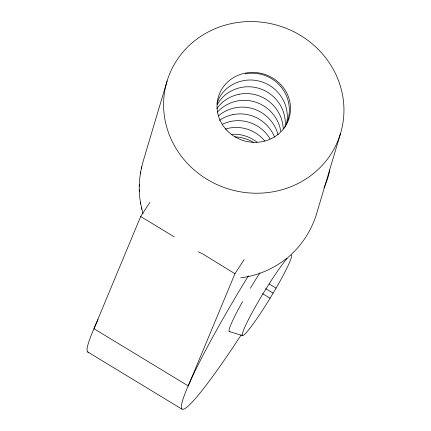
<?xml version="1.0" encoding="UTF-8"?>
<svg xmlns="http://www.w3.org/2000/svg" width="431" height="431" viewBox="0 0 431 431"><rect width="100%" height="100%" fill="white"/><g stroke="black" fill="none" stroke-linecap="round" stroke-linejoin="round"><path stroke-width="0.65" d="M140.695 204.008L139.633 196.994L139.278 189.834M139.256 186.3L139.601 179.097L140.662 171.931M141.346 168.526L143.108 161.485L167.104 80.985M140.296 173.779L141.713 166.668M340.431 133.782A90.591 85.397 16.6 0 1 188.832 164.917A90.591 85.397 16.6 0 1 232.04 23.452A90.591 85.397 16.6 0 1 340.431 133.782L316.429 214.282C311.672 229.691 302.831 243.779 290.941 254.683M149.843 202.408L140.673 216.524L93.963 328.718L188.245 385.928L234.954 273.739L244.124 259.618M276.066 288.145L270.092 298.209A46.974 4.191 -58.7 0 1 243.402 330.572A46.974 4.191 -58.7 0 1 283.63 262.77A46.974 4.191 -58.7 0 1 276.066 288.145L269.165 283.97M286.895 258.196C273.707 268.852 257.555 275.716 240.724 277.812M229.545 331.601L242.701 335.663M198.346 251.785L203.367 254.301L234.954 273.739M265.652 288.641L273.13 293.161M262.619 293.689L270.092 298.209M140.673 216.524L174.35 236.931M87.725 351.955L182.006 409.164M140.355 202.317L142.973 213.76M141.422 207.602L141.751 209.24M139.261 184.457L139.267 191.644M329.51 169.852A141.26 12.601 -58.7 0 1 323.967 187.975M241.268 334.779A141.26 12.601 -58.7 0 1 181.456 405.733A141.26 12.601 -58.7 0 1 248.385 275.878M229.917 331.531A50.33 4.488 -58.7 0 1 242.599 301.581M250.352 288.258A50.33 4.488 -58.7 0 1 259.915 272.915M88.479 352.235A141.26 12.601 -58.7 0 1 98.123 319.549M234.949 136.848A36.91 34.792 16.6 0 1 253.6 142.472M286.496 124.376A36.495 35.579 35.3 0 0 243.17 80.694A36.495 32.503 7.6 0 0 217.062 103.413M231.474 134.316A36.495 35.579 35.3 0 1 257.016 142.182M217.359 104.491A36.495 32.503 7.6 0 1 241.15 87.466A36.495 35.579 35.3 0 1 285.166 126.719M239.124 94.254A36.495 35.579 35.3 0 1 283.264 128.998M216.938 108.607A36.495 32.503 7.6 0 1 239.13 94.249M222.595 124.15A36.495 32.503 7.6 0 1 231.043 121.359A36.495 35.579 35.3 0 1 270.07 138.874M278.065 134.736A36.495 35.579 35.3 0 0 235.084 107.809A36.495 32.503 7.6 0 0 218.469 115.874M233.063 114.587A36.495 35.579 35.3 0 1 274.617 137.198M217.477 112.076A36.495 32.503 7.6 0 1 237.109 101.026A36.495 35.579 35.3 0 1 280.791 131.283M245.191 73.916A36.495 35.579 35.3 0 1 282.359 88.603A36.495 35.579 35.3 0 1 284.406 127.948M225.224 129.122A36.495 32.503 7.6 0 1 229.023 128.142A36.495 35.579 35.3 0 1 264.763 140.985M219.417 120.351A36.495 32.503 7.6 0 1 233.069 114.581M226.986 130.485A36.91 34.792 16.6 0 0 288.942 118.563A36.91 34.792 16.6 0 0 245.374 73.098A36.91 34.792 16.6 0 0 226.986 130.485"/></g></svg>
